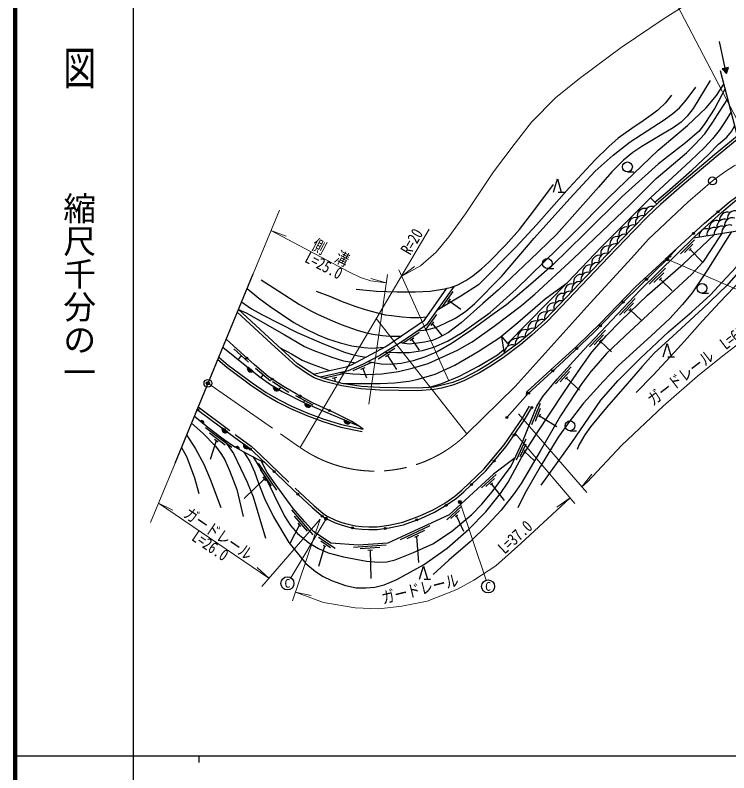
# Model space of a CAD drawing. Units: millimetres at full size, sheet at 1:1000; details may follow other scales. Extents: x 40000 to 680000, y 20000 to 380000.
# Drawn here: x 40000 to 148835, y 202409 to 317960 of the extents above; entities that cross this region are included whole.
import ezdxf
from ezdxf.enums import TextEntityAlignment as Align

# ---------------------------------------------------------------- set-up
doc = ezdxf.new("R2010")
doc.units = ezdxf.units.MM
doc.header["$LTSCALE"] = 1000
doc.header["$PDMODE"] = 32
doc.header["$PDSIZE"] = 500
doc.linetypes.add('CHAIN', pattern=[18.5, 12, -1.5, 3.5, -1.5])
doc.linetypes.add('DASHED', pattern=[7.5, 6, -1.5])
for name, color, linetype, lineweight in [('M-BGD', 7, 'Continuous', 25), ('M-BMK', 2, 'CHAIN', 13), ('M-BMK-OTRS', 5, 'Continuous', 25), ('M-BMK-SRVR', 3, 'Continuous', 25), ('M-STR-HTXT', 7, 'Continuous', 13), ('M-STR-STRC', 7, 'Continuous', 25), ('M-TTL', 2, 'Continuous', 140), ('M-TTL-BAND', 7, 'Continuous', 25)]:
    doc.layers.add(name, color=color, linetype=linetype, lineweight=lineweight)
doc.layers.add('M-OTRS', color=6, linetype='Continuous')
doc.styles.add('@ＭＳ ゴシック', font='')
doc.styles.add('ＭＳ ゴシック', font='')
doc.styles.get('@ＭＳ ゴシック').set_extended_font_data('@MS Gothic')
doc.styles.get('ＭＳ ゴシック').set_extended_font_data('MS Gothic')

msp = doc.modelspace()

# ---------------------------------------------------------------- hatches: boundary and pattern name
at = {"layer": 'M-BGD'}
for points in [[(147801, 309755), (148457, 309077), (148779, 309963)], [(147064, 287888, -1), (147294, 288082, -0.41421), (147275, 287870, -0.41421)], [(143315, 284582, -0.41421), (143324, 284794, -0.41421), (143536, 284786, -1)], [(139752, 281079, -1), (139956, 281300, -0.41421), (139964, 281088, -0.41421)], [(136193, 277569, -1), (136408, 277778, -0.41421), (136405, 277566, -0.41421)], [(132623, 274068, -1), (132832, 274283, -0.41421), (132835, 274071, -0.41421)], [(129146, 270475, -1), (129354, 270691, -0.41421), (129358, 270479, -0.41421)], [(125551, 267001, -1), (125769, 267207, -1)], [(75454, 265557, -1), (75232, 265759, -1)], [(76229, 263669, -0.82183), (75459, 264291)], [(121889, 263597, -1), (122110, 263800, -0.41421), (122101, 263588, -0.41421)], [(79302, 262374, -0.41421), (79094, 262332, -0.41421), (79052, 262539, -1)], [(80251, 260838, -0.82183), (79396, 261339)], [(83590, 259809, -0.41421), (83387, 259749, -0.41421), (83326, 259952, -1)], [(118198, 260224, -1), (118420, 260426, -0.41421), (118410, 260215, -0.41421)], [(67736, 257859, -1), (67977, 257680, -1)], [(85099, 258396, -0.82183), (84185, 258779)], [(88076, 257607, -1), (87803, 257732, -1)], [(118711, 258001, -1), (118881, 258248, -0.41421), (118920, 258040, -0.41421)], [(114863, 256500, -1), (115084, 256702, -0.41421), (115074, 256490, -0.41421)], [(68737, 255659), (68251, 256054, -0.84072)], [(91098, 255854, -0.82183), (90187, 256242)], [(72383, 254397, -0.82183), (71589, 254989)], [(71746, 254872, -1), (71986, 254693, -1)], [(115994, 253807, -1), (116163, 254054, -0.41421), (116202, 253846, -0.41421)], [(74140, 251753), (73596, 252061, -0.84072)], [(75649, 251961, -0.82183), (74855, 252554)], [(75752, 251880, -1), (75975, 251680, -0.41421), (75763, 251669, -0.41421)], [(112940, 249854, -1), (113132, 250084, -0.41421), (113151, 249873, -0.41421)], [(79393, 248455, -1), (79609, 248246, -1)], [(109462, 246274, -0.41421), (109468, 246486, -0.41421), (109680, 246480, -1)], [(82998, 244991, -1), (83219, 244787, -1)], [(105589, 243130, -1), (105850, 243279, -0.41421), (105794, 243074, -0.41421)], [(86715, 241647, -1), (86955, 241467, -1)], [(101104, 240939, -1), (101385, 241044, -0.41421), (101297, 240851, -0.41421)], [(91317, 239797, -1), (91609, 239730, -1)], [(96288, 239666, -0.41421), (96418, 239834, -0.41421), (96586, 239704, -1)]]:
    msp.add_hatch(color=256, dxfattribs=at).paths.add_polyline_path(points)
at = {"layer": 'M-STR-HTXT'}
for points in [[(139663, 280864, -1), (139224, 280624, -1)], [(107692, 243494, -1), (107919, 243939, -0.41421), (108028, 243603, -0.41421)], [(87161, 241113, -1), (87647, 241231, -0.41421), (87463, 240929, -0.41421)]]:
    msp.add_hatch(color=256, dxfattribs=at).paths.add_polyline_path(points)

# ---------------------------------------------------------------- linework, layer by layer
at = {"layer": 'M-BGD'}
for p, q in [((148290, 309859), (147416, 313967)), ((148779, 309963), (147801, 309755)), ((148457, 309077), (147801, 309755)), ((148457, 309077), (148779, 309963)), ((150145, 299516), (147574, 309453)), ((133369, 294067), (134369, 294067)), ((122784, 290975), (123784, 290975)), ((143581, 283684), (141442, 281581)), ((143364, 283050), (142081, 281788)), ((143082, 282352), (142783, 282057)), ((142933, 282205), (144835, 280304)), ((121146, 279338), (122146, 279338)), ((139194, 279370), (136698, 276916)), ((138905, 278665), (137408, 277192)), ((138541, 277887), (138192, 277543)), ((138367, 277715), (140196, 275941)), ((106738, 275834), (104999, 273390)), ((144734, 275560), (145734, 275560)), ((106316, 274723), (105910, 274153)), ((106113, 274438), (107940, 273138)), ((134545, 274726), (132136, 272187)), ((134280, 274012), (132835, 272489)), ((133944, 273222), (133607, 272866)), ((133775, 273044), (135441, 271470)), ((104231, 272310), (102492, 269865)), ((103809, 271199), (103403, 270629)), ((103606, 270914), (105046, 269127)), ((101588, 269582), (99109, 267893)), ((130000, 269935), (127591, 267396)), ((100806, 268686), (100228, 268292)), ((100517, 268489), (101633, 266852)), ((129735, 269221), (128290, 267697)), ((129399, 268430), (129062, 268075)), ((129230, 268252), (130950, 266621)), ((75582, 265035), (73362, 267052)), ((97877, 267113), (95350, 265497)), ((74472, 266044), (74005, 265465)), ((97070, 266241), (96480, 265864)), ((96775, 266052), (98150, 263901)), ((139529, 265868), (140529, 265868)), ((94253, 264921), (91499, 263732)), ((76229, 263669), (75459, 264291)), ((78946, 262163), (76650, 264093)), ((93316, 264190), (92674, 263912)), ((92995, 264051), (93590, 262674)), ((124775, 264331), (122420, 261742)), ((124526, 263612), (123113, 262058)), ((77798, 263128), (77445, 262707)), ((90085, 263257), (87162, 262585)), ((89032, 262707), (88350, 262550)), ((88691, 262628), (88815, 262087)), ((124206, 262814), (123876, 262452)), ((124041, 262633), (126084, 260775)), ((81735, 260403), (79234, 262059)), ((80251, 260838), (79396, 261339)), ((80485, 261231), (80232, 260849)), ((85441, 258470), (82800, 259895)), ((84121, 259182), (83961, 258887)), ((85099, 258396), (84185, 258779)), ((120050, 258724), (118749, 255475)), ((120068, 257963), (119288, 256013)), ((120047, 257104), (119865, 256649)), ((119956, 256876), (122584, 255227)), ((68251, 256054), (68737, 255659)), ((91098, 255854), (90187, 256242)), ((73021, 252025), (69024, 255029)), ((72383, 254397), (71589, 254989)), ((124601, 254579), (125601, 254579)), ((72042, 252386), (69643, 254188)), ((70942, 252837), (70382, 253257)), ((117900, 253276), (116400, 250114)), ((70662, 253047), (69761, 250212)), ((73596, 252061), (74140, 251753)), ((75649, 251961), (74855, 252554)), ((117871, 252515), (116971, 250618)), ((117797, 251659), (117587, 251216)), ((117692, 251438), (119187, 250002)), ((79911, 245521), (77102, 249657)), ((79101, 246179), (77415, 248661)), ((78207, 246962), (77813, 247541)), ((113332, 247913), (111124, 245882)), ((113093, 247286), (111768, 246067)), ((78010, 247252), (74909, 244229)), ((112788, 246598), (112479, 246313)), ((112634, 246456), (114564, 243960)), ((108020, 243028), (105812, 240997)), ((85442, 238724), (82191, 242523)), ((84564, 239288), (82614, 241568)), ((107782, 242401), (106457, 241182)), ((107477, 241713), (107168, 241428)), ((107322, 241570), (108355, 239269)), ((83588, 239967), (83133, 240499)), ((83361, 240233), (81894, 237372)), ((103230, 240057), (98689, 237965)), ((102448, 239366), (99723, 238111)), ((88775, 236645), (86279, 238309)), ((101529, 238612), (100893, 238320)), ((101211, 238466), (101491, 234464)), ((87194, 236978), (86235, 233854)), ((88109, 236728), (86612, 237727)), ((87369, 236861), (87019, 237094)), ((96591, 237131), (91603, 236797)), ((95614, 236765), (92620, 236565)), ((94486, 236389), (93788, 236342)), ((94137, 236365), (94258, 232067)), ((102359, 231930), (103359, 231930))]:
    msp.add_line(p, q, dxfattribs=at)
at = {"layer": 'M-BGD', "linetype": 'DASHED'}
msp.add_line((102427, 271436), (105838, 276322), dxfattribs=at)
at = {"layer": 'M-BGD'}
for points in [[(96452, 266558), (98140, 266508), (100128, 266508), (102123, 266822), (103865, 267305), (105949, 268238), (108188, 269571), (112436, 272637), (116409, 276165), (124877, 284450), (130581, 290208), (138051, 297365), (142554, 301122), (145353, 303809), (146951, 305710), (148093, 307447)], [(146000, 307978), (143375, 303733), (142481, 302547), (141556, 301623), (140336, 300770), (138602, 299736), (135543, 297928), (134182, 296994), (132791, 295858), (131010, 294090), (128939, 291730), (126183, 288566), (122529, 284515), (118530, 280657), (113724, 276073), (111318, 273965), (108004, 271052), (106077, 269589), (104562, 268738), (103624, 268369), (102431, 268087), (101340, 267946), (100110, 267809), (98672, 267977)], [(148271, 306757), (146691, 303767), (145152, 301424), (144292, 300257), (142248, 298487), (138095, 295264), (132546, 290318), (126892, 284683), (121895, 279806), (118576, 276861), (114911, 273804), (113067, 272450), (109636, 269974), (106641, 267943), (104364, 266640), (102414, 265797), (100717, 265239), (98883, 264811), (97183, 264700), (95821, 264740), (93756, 265090)], [(101369, 269796), (102763, 269968), (104243, 270386), (105587, 270965), (107132, 271753), (108723, 272796), (110044, 273938), (114155, 278126), (119151, 283925), (124595, 290014), (128466, 294145), (131170, 296624), (133805, 298623), (138980, 302004), (140287, 302958), (141304, 303831), (142346, 305000), (143793, 306965)], [(89568, 263454), (91507, 263280), (93731, 263177), (95940, 263274), (98441, 263632), (100566, 264105), (102986, 264829), (107475, 266881), (109694, 268144), (113062, 270555), (117223, 273669), (119246, 275417), (125085, 280817), (133764, 289084), (137769, 293035), (142364, 296972), (143701, 298281), (145191, 299881), (146382, 301632), (147348, 303146), (148668, 305224)], [(140109, 305756), (139188, 304582), (138001, 303465), (136970, 302710), (135776, 301849), (134016, 300655), (131968, 299180), (130538, 297914), (128450, 295905), (124486, 291614), (119511, 285987), (116361, 282597), (110637, 276818), (107975, 275088), (104309, 272937)], [(149192, 303202), (148284, 301752), (147371, 300376), (146319, 299115), (145128, 297788), (143000, 295730), (136900, 290107)], [(137530, 289447), (139419, 290992), (143206, 294342), (145717, 296733), (147272, 298300), (148515, 299369), (149217, 300223), (149733, 301111)], [(150102, 299495), (146625, 296649), (141390, 292228), (138125, 289393), (136231, 287585), (134050, 285364), (130221, 281403), (120896, 271595), (118535, 269452), (116855, 268058), (114177, 266033), (112269, 264762), (110592, 263760), (108357, 262617), (106762, 261949), (104911, 261458), (103840, 261251), (101381, 261071), (95636, 261177), (92768, 261352), (89877, 261806), (87286, 262491), (85795, 263009), (84818, 263621), (83065, 264802), (79942, 267639), (74040, 273049)], [(114973, 256601), (118244, 260266), (123624, 265183), (128213, 269512), (132872, 274324), (139444, 280744), (141027, 282464), (145124, 286256), (148891, 289426), (151218, 291192), (154024, 293156), (156729, 294857), (160913, 296983), (164747, 298666), (166308, 299272), (168880, 300132)], [(168457, 299654), (165140, 294927), (162003, 293421), (159934, 292257), (157983, 291018), (155985, 289662), (154139, 288299), (151233, 286034), (150123, 285002), (143440, 283966)], [(150417, 299237), (146881, 296342), (141650, 291924), (138394, 289097), (136512, 287300), (134337, 285085), (130510, 281126), (121176, 271308), (118797, 269150), (117103, 267744), (114408, 265707), (112483, 264423), (110786, 263410), (108525, 262253), (106892, 261569), (105000, 261068), (103892, 260854), (101392, 260671), (95621, 260777), (92725, 260953), (89795, 261414), (87169, 262108), (85621, 262646), (84600, 263285), (82818, 264487), (79672, 267344), (73861, 272670)], [(122084, 290975), (122684, 292975), (123284, 290975)], [(92009, 276185), (95108, 275875), (98235, 275747), (101066, 275748), (103306, 275892), (105450, 276235), (106562, 276486), (107495, 276832), (108728, 277475), (109779, 278202), (111138, 279277), (112256, 280306), (114835, 282957), (116915, 285260), (119107, 288114), (122091, 292116)], [(76235, 250630), (77312, 248939), (77881, 247916), (78570, 246614), (79487, 244761), (81074, 241538), (82002, 240111), (83057, 238897), (84801, 237501), (86275, 236625), (87709, 235978), (90047, 235347), (93592, 234688), (95431, 234519), (96679, 234599), (97934, 234895), (100760, 235988), (103672, 237332), (106564, 239213), (109630, 241785), (111170, 243370), (112755, 245275), (115630, 249191), (117429, 252983), (119578, 258353), (120448, 259794), (122633, 262423), (126671, 266862), (135336, 275996), (143670, 284192), (147691, 287867), (151436, 291007)], [(114641, 266384), (114201, 268884), (115095, 267863), (124279, 277251), (129428, 282630), (136900, 290107), (137841, 289121)], [(74891, 251328), (75779, 249878), (76501, 248304), (77108, 246586), (78037, 244234), (79373, 241443), (81743, 237560), (84302, 234360), (85779, 233113), (86955, 232347), (88241, 231746), (90370, 230992), (92004, 230642), (93453, 230642), (94865, 230743), (96268, 231066), (98180, 231903), (102294, 234151), (105875, 236666), (109198, 239585), (111762, 242218), (114021, 244996), (115198, 246742), (117203, 250497), (119611, 254263), (123660, 260430), (126312, 264298), (127942, 266540), (130153, 269089), (132347, 271321), (136433, 275246), (141888, 279993), (146586, 284453)], [(147706, 284627), (146058, 282091), (144847, 280315), (143180, 278474), (141173, 276598), (137178, 272925), (132952, 269005), (130178, 266354), (128889, 264908), (127783, 263602), (126413, 261790), (125481, 260422), (123176, 256847), (120081, 251460), (117161, 246533), (116106, 244991), (114131, 242484), (112031, 240225), (109366, 237620), (106141, 234853), (103730, 232673)], [(149186, 284856), (145500, 278970), (143258, 275623), (141743, 273819), (139851, 271693), (136985, 269044), (132002, 264528), (129651, 262089), (126688, 258777), (124489, 255924), (122825, 253602), (120047, 249079), (117721, 245026), (116651, 242847)], [(120224, 246275), (124872, 252783), (129311, 259258), (131959, 262247), (135294, 265623), (139657, 269669), (143191, 272701), (146026, 275331), (147778, 277164), (149962, 279538), (151164, 281057), (152297, 282935)], [(152799, 282406), (151880, 280914), (151082, 279834), (149919, 278282), (148507, 276729), (144886, 273209), (140296, 269013), (137429, 266389), (135602, 264368), (133661, 262158), (130166, 258122), (127750, 255165), (126885, 253937), (126030, 252477), (125683, 251708)], [(134712, 260430), (137242, 262994), (139949, 265899), (142080, 268245), (144825, 271329), (147388, 274147), (151849, 278743), (154178, 280952)], [(77524, 277574), (79473, 276331), (83360, 273815), (85196, 272804), (86208, 272314), (88415, 271330), (89711, 270791), (92169, 269907), (93390, 269588), (94528, 269332), (96025, 269113), (97127, 268994), (98346, 268994), (98837, 268992)], [(75366, 276258), (77160, 274817), (78907, 273507), (82495, 271113), (84065, 270206), (86137, 269190), (87654, 268598), (89546, 267998), (91336, 267548), (93164, 267256), (94347, 267198), (96311, 267302)], [(106931, 276623), (102737, 270728), (99104, 268253), (95633, 266034), (92950, 264685), (90759, 263739), (88778, 263264), (86541, 262750)], [(90072, 261776), (95641, 261763), (97834, 261865), (100091, 262145), (101446, 262438), (104051, 263234), (107047, 264587), (110610, 266652), (113910, 268794), (116650, 271075), (120837, 274676), (122719, 276095), (124159, 277128)], [(85921, 275850), (88072, 275032), (89855, 274269), (91783, 273559), (93364, 273056), (95052, 272622), (96439, 272281), (97392, 272140), (99017, 271958), (100264, 271869), (101609, 271853), (102772, 271930)], [(74523, 274218), (76064, 273165), (77600, 272312), (83026, 269581), (87040, 267811), (90217, 266550), (91220, 266238), (92324, 265987), (93547, 265818)], [(74040, 273049), (75218, 272555), (81006, 269247), (84142, 267441), (85536, 266818), (88290, 265780), (90078, 265245), (91033, 265092), (91936, 264952)], [(85467, 263215), (90502, 264313), (91306, 264614), (96519, 267414), (102427, 271436)], [(92346, 255323), (91336, 255996), (88814, 257267), (85347, 258861), (82859, 260204), (80909, 261310), (78640, 262812), (76426, 264673), (73297, 267517), (72192, 268571)], [(71683, 267340), (77155, 262921), (78928, 261613), (80719, 260564), (84103, 258814), (87185, 257520), (92346, 255323)], [(80335, 267282), (82123, 266291), (83776, 265365), (85128, 264770), (87955, 263757)], [(103039, 261192), (105067, 261794), (107774, 262882), (110671, 264405), (113569, 266173), (114539, 266960)], [(138829, 265868), (139429, 267868), (140029, 265868)], [(71054, 265816), (72507, 264589), (76138, 261886), (78289, 260435), (80241, 259277), (82141, 258337), (84645, 257257), (87065, 256367), (89774, 255533), (93090, 254828), (92346, 255323)], [(67761, 257841), (73317, 253701), (75722, 251907), (77154, 250622), (82436, 245510), (85314, 242854), (86653, 241694), (87255, 241240), (88804, 240526), (89717, 240223), (90708, 239935), (91820, 239682), (92853, 239573), (93937, 239520), (95213, 239530), (97047, 239762), (99235, 240240), (101841, 241215), (103930, 242180), (105724, 243207), (107292, 244306), (108416, 245289), (111767, 248444), (114882, 252187), (117681, 256265), (118796, 258124)], [(67332, 256801), (69369, 255145), (71734, 253367), (73505, 252112), (75207, 251149), (76962, 250263), (78055, 249750)], [(66891, 255732), (68630, 254219), (70529, 252232), (71383, 251134), (71960, 250129), (72694, 248529), (73313, 246956), (73817, 245607), (74784, 241515)], [(66154, 253949), (67520, 251823), (68764, 249477), (69742, 247173), (71378, 242855)], [(71734, 253367), (73312, 251091), (74381, 248885), (75382, 246725), (76300, 244488), (78201, 238204)], [(65368, 252045), (66110, 250666), (66699, 249199), (67328, 247383), (68009, 245033)], [(116234, 250464), (112931, 247951), (106188, 241750), (96852, 237449), (92367, 237149), (88156, 237418), (85497, 239191), (84172, 240669), (82410, 242729), (79628, 246472), (78451, 248204), (77508, 250007)], [(101659, 231930), (102259, 233930), (102859, 231930)]]:
    msp.add_lwpolyline(points, dxfattribs=at)
at = {"layer": 'M-BGD', "linetype": 'DASHED'}
for points in [[(117992, 259983), (118036, 260501), (121697, 263885), (125677, 267493), (129297, 271016), (131785, 273611), (134594, 276538), (139093, 280672), (141027, 282464)], [(70894, 265428), (72258, 264276), (75906, 261560), (78075, 260097), (80050, 258925), (81973, 257974), (84497, 256886), (86937, 255987), (89674, 255145), (92911, 254457)], [(67919, 258222), (73556, 254022), (75975, 252217), (77427, 250915), (82710, 245800), (85580, 243152), (86904, 242005), (87462, 241586), (88951, 240899), (89836, 240605), (90808, 240323), (91886, 240077), (92884, 239972), (93945, 239920), (95186, 239930), (96979, 240157), (99121, 240624), (101687, 241584), (103746, 242536), (105509, 243545), (107044, 244621), (108147, 245586), (111475, 248719), (114563, 252429), (117344, 256481), (118453, 258330)]]:
    msp.add_lwpolyline(points, dxfattribs=at)
at = {"layer": 'M-BGD'}
for centre, radius in [((133369, 294817), 750), ((147179, 287985), 150), ((143426, 284684), 150), ((121146, 280088), 750), ((139854, 281190), 150), ((136300, 277673), 150), ((144734, 276310), 750), ((132728, 274175), 150), ((129250, 270583), 150), ((125660, 267104), 150), ((75343, 265658), 150), ((122000, 263698), 150), ((79177, 262457), 150), ((83458, 259881), 150), ((118309, 260325), 150), ((67857, 257770), 150), ((87940, 257669), 150), ((118796, 258124), 150), ((114973, 256601), 150), ((124601, 255329), 750), ((71866, 254782), 150), ((116078, 253930), 150), ((75864, 251780), 150), ((113036, 249969), 150), ((79501, 248351), 150), ((109571, 246377), 150), ((83108, 244889), 150), ((105719, 243204), 150), ((86835, 241557), 150), ((101244, 240991), 150), ((91463, 239764), 150), ((96437, 239685), 150)]:
    msp.add_circle(centre, radius, dxfattribs=at)
for centre, radius, start, end in [((136031, 287339), 1160, 75.16252, 194.19214), ((137150, 287636), 1164, 74.54322, 193.34869), ((148642, 286696), 1236, 71.50512, 186.45877), ((149765, 286967), 1160, 69.54184, 188.57146), ((134628, 285928), 1160, 76.14149, 195.17111), ((135733, 286245), 1158, 75.80543, 195.00048), ((146999, 285473), 1160, 69.08201, 188.11163), ((148219, 285649), 1212, 70.82643, 187.03518), ((149351, 285851), 1195, 70.47214, 187.61331), ((133236, 284497), 1160, 76.42365, 195.45327), ((134342, 284818), 1160, 76.39361, 195.42323), ((146591, 284445), 1138, 68.04632, 188.36943), ((147754, 284622), 1153, 68.76789, 188.20257), ((148920, 284797), 1170, 69.45134, 187.94678), ((132952, 283381), 1160, 76.45369, 195.48331), ((145422, 284277), 1117, 67.46157, 189.00203), ((131562, 281943), 1160, 76.45369, 195.48331), ((131843, 283056), 1160, 76.45394, 195.48356), ((130456, 281617), 1160, 76.65528, 195.6849), ((129076, 280173), 1160, 76.89475, 195.92437), ((130179, 280504), 1160, 76.84314, 195.89915), ((127698, 278725), 1160, 76.93314, 195.96276), ((128801, 279056), 1160, 76.93314, 195.96276), ((127423, 277606), 1160, 76.93314, 195.96276), ((126320, 277275), 1160, 76.93314, 195.96276), ((124942, 275826), 1160, 76.93314, 195.96276), ((126045, 276157), 1160, 76.93314, 195.96276), ((123564, 274376), 1160, 76.93314, 195.96276), ((124667, 274707), 1160, 76.93314, 195.96276), ((122162, 273003), 1092, 74.81989, 197.8946), ((123289, 273258), 1160, 76.93314, 195.96276), ((120817, 271548), 1160, 74.72788, 193.7575), ((121905, 271811), 1159, 76.58073, 195.70533), ((120444, 270390), 1160, 72.70401, 191.73363), ((119333, 270168), 1160, 72.09585, 191.12547), ((117804, 268851), 1160, 70.3094, 189.33902), ((118939, 269054), 1160, 71.45831, 190.55791), ((116584, 267157), 1518, 86.72083, 169.1259), ((117384, 267757), 1160, 69.09145, 188.26954), ((115793, 266517), 1160, 67.57599, 186.60561), ((75905, 264056), 505, 152.24571, 309.9039), ((79873, 261173), 505, 160.81279, 318.47098), ((84680, 258678), 505, 168.39227, 326.05046), ((68460, 255814), 318, 330.77486, 130.9926), ((90681, 256138), 505, 168.12128, 325.77947), ((72045, 254771), 505, 154.48227, 312.14046), ((73841, 251859), 318, 340.37857, 140.5963), ((75311, 252336), 505, 154.44985, 312.10804)]:
    msp.add_arc(centre, radius, start, end, dxfattribs=at)
at = {"layer": 'M-BMK'}
msp.add_line((69401, 261812), (83485, 252006), dxfattribs=at)
msp.add_lwpolyline([(108903, 254128), (116259, 261329), (123110, 268970), (127701, 274039), (133978, 280885), (136577, 283786), (142575, 289422), (146335, 292680), (148210, 294073), (149660, 294976), (151151, 295774), (153887, 297020), (159198, 299871), (165567, 303406), (173213, 307072), (178995, 309737), (185796, 312840), (191235, 315103), (196583, 317294), (202546, 319609), (209194, 322053), (212905, 323341), (218790, 325125)], dxfattribs=at)
msp.add_arc((94913, 268420), 20000, 235.1544, 314.39006, dxfattribs=at)
at = {"layer": 'M-BMK-OTRS'}
msp.add_line((64378, 249647), (76294, 278506), dxfattribs=at)
at = {"layer": 'M-BMK-SRVR'}
for centre in [(146335, 292680), (69401, 261812)]:
    msp.add_circle(centre, 600, dxfattribs=at)
at = {"layer": 'M-OTRS'}
msp.add_point((69401, 261812), dxfattribs=at)
at = {"layer": 'M-STR-HTXT'}
for p, q in [((76294, 278506), (80311, 288236)), ((79015, 285096), (81325, 284265)), ((83485, 252006), (103116, 285345)), ((98943, 278179), (100906, 279653)), ((139444, 280744), (174038, 265652)), ((106115, 262216), (98529, 279100)), ((93941, 258641), (96761, 278422)), ((94219, 277813), (96577, 277131)), ((95067, 271675), (108903, 254128)), ((127169, 245159), (116781, 257138)), ((125373, 243472), (116309, 254132)), ((64378, 249647), (60628, 240564)), ((126428, 246014), (127942, 247947)), ((122610, 242950), (124627, 244349)), ((61856, 243540), (78699, 232075)), ((61856, 243540), (64058, 242454)), ((107805, 243716), (111805, 231788)), ((77618, 230826), (86521, 241118)), ((87404, 241172), (82033, 232164)), ((82317, 228650), (86521, 241118)), ((76881, 233725), (78699, 232075)), ((82751, 229939), (85155, 229441))]:
    msp.add_line(p, q, dxfattribs=at)
for points in [[(151340, 299642), (139199, 322951), (108799, 322951)], [(98943, 278179), (101789, 279750), (104207, 281819), (106128, 284137), (108700, 287678), (112956, 294090), (116076, 298243), (118727, 301616), (122409, 305350), (126070, 308315), (132425, 313015), (138968, 317470), (145175, 321425)], [(79015, 285096), (90992, 278786), (92668, 277939), (94257, 277462), (96577, 277131)], [(126428, 246014), (127267, 246791), (132441, 252319), (138800, 258338), (144062, 262914), (147927, 266003), (153882, 270590), (160422, 275340), (166275, 279083), (172011, 282625), (176913, 285308)], [(82751, 229939), (87022, 228410), (91855, 227571), (95473, 227437), (98966, 227814), (102835, 228596), (107346, 230345), (109935, 231772), (113320, 233979), (117120, 237408), (124627, 244349)]]:
    msp.add_lwpolyline(points, dxfattribs=at)
for centre in [(139444, 280744), (107805, 243716), (87404, 241172)]:
    msp.add_circle(centre, 250, dxfattribs=at)
at = {"layer": 'M-STR-STRC'}
for centre in [(81521, 231305), (112122, 230840)]:
    msp.add_circle(centre, 1000, dxfattribs=at)
at = {"layer": 'M-TTL'}
msp.add_line((40000, 380000), (40000, 20000), dxfattribs=at)
at = {"layer": 'M-TTL-BAND'}
for p, q in [((58000, 370000), (58000, 20000)), ((40000, 205000), (579000, 205000)), ((68000, 205000), (68000, 204000))]:
    msp.add_line(p, q, dxfattribs=at)

# ---------------------------------------------------------------- texts
at = {"layer": 'M-STR-HTXT', "style": 'ＭＳ ゴシック', "width": 0.8}
msp.add_text('R=20', height=1833, rotation=59.509, dxfattribs=at).set_placement((100727, 280979), align=Align.BOTTOM_LEFT)
for s, rotation, p in [('側\u3000溝', 332.218, (87445, 280479)), ('ガードレール\u3000L=69.0', 37.608, (145516, 263960)), ('ガードレール', 325.756, (70190, 237679)), ('L=37.0', 42.76, (117226, 237294)), ('ガードレール', 13.73, (102082, 229033))]:
    msp.add_text(s, height=1833, rotation=rotation, dxfattribs=at).set_placement(p, align=Align.BOTTOM_CENTER)
for s, rotation, p in [('L=25.0', 332.218, (87518, 280617)), ('L=26.0', 325.756, (70277, 237807))]:
    msp.add_text(s, height=1833, rotation=rotation, dxfattribs=at).set_placement(p, align=Align.TOP_CENTER)
at = {"layer": 'M-STR-STRC', "style": 'ＭＳ ゴシック'}
for p in [(81521, 231305), (112122, 230840)]:
    msp.add_text('C', height=1320, dxfattribs=at).set_placement(p, align=Align.MIDDLE_CENTER)
at = {"layer": 'M-TTL-BAND', "style": '@ＭＳ ゴシック', "width": 1.4}
msp.add_text('平  面  図', height=3666, rotation=270, dxfattribs=at).set_placement((49777, 306475), align=Align.MIDDLE_RIGHT)
at = {"layer": 'M-TTL-BAND', "style": '@ＭＳ ゴシック'}
msp.add_text('縮尺千分の一', height=3666, rotation=270, dxfattribs=at).set_placement((49777, 261030), align=Align.MIDDLE_RIGHT)

doc.saveas('drawing.dxf')
